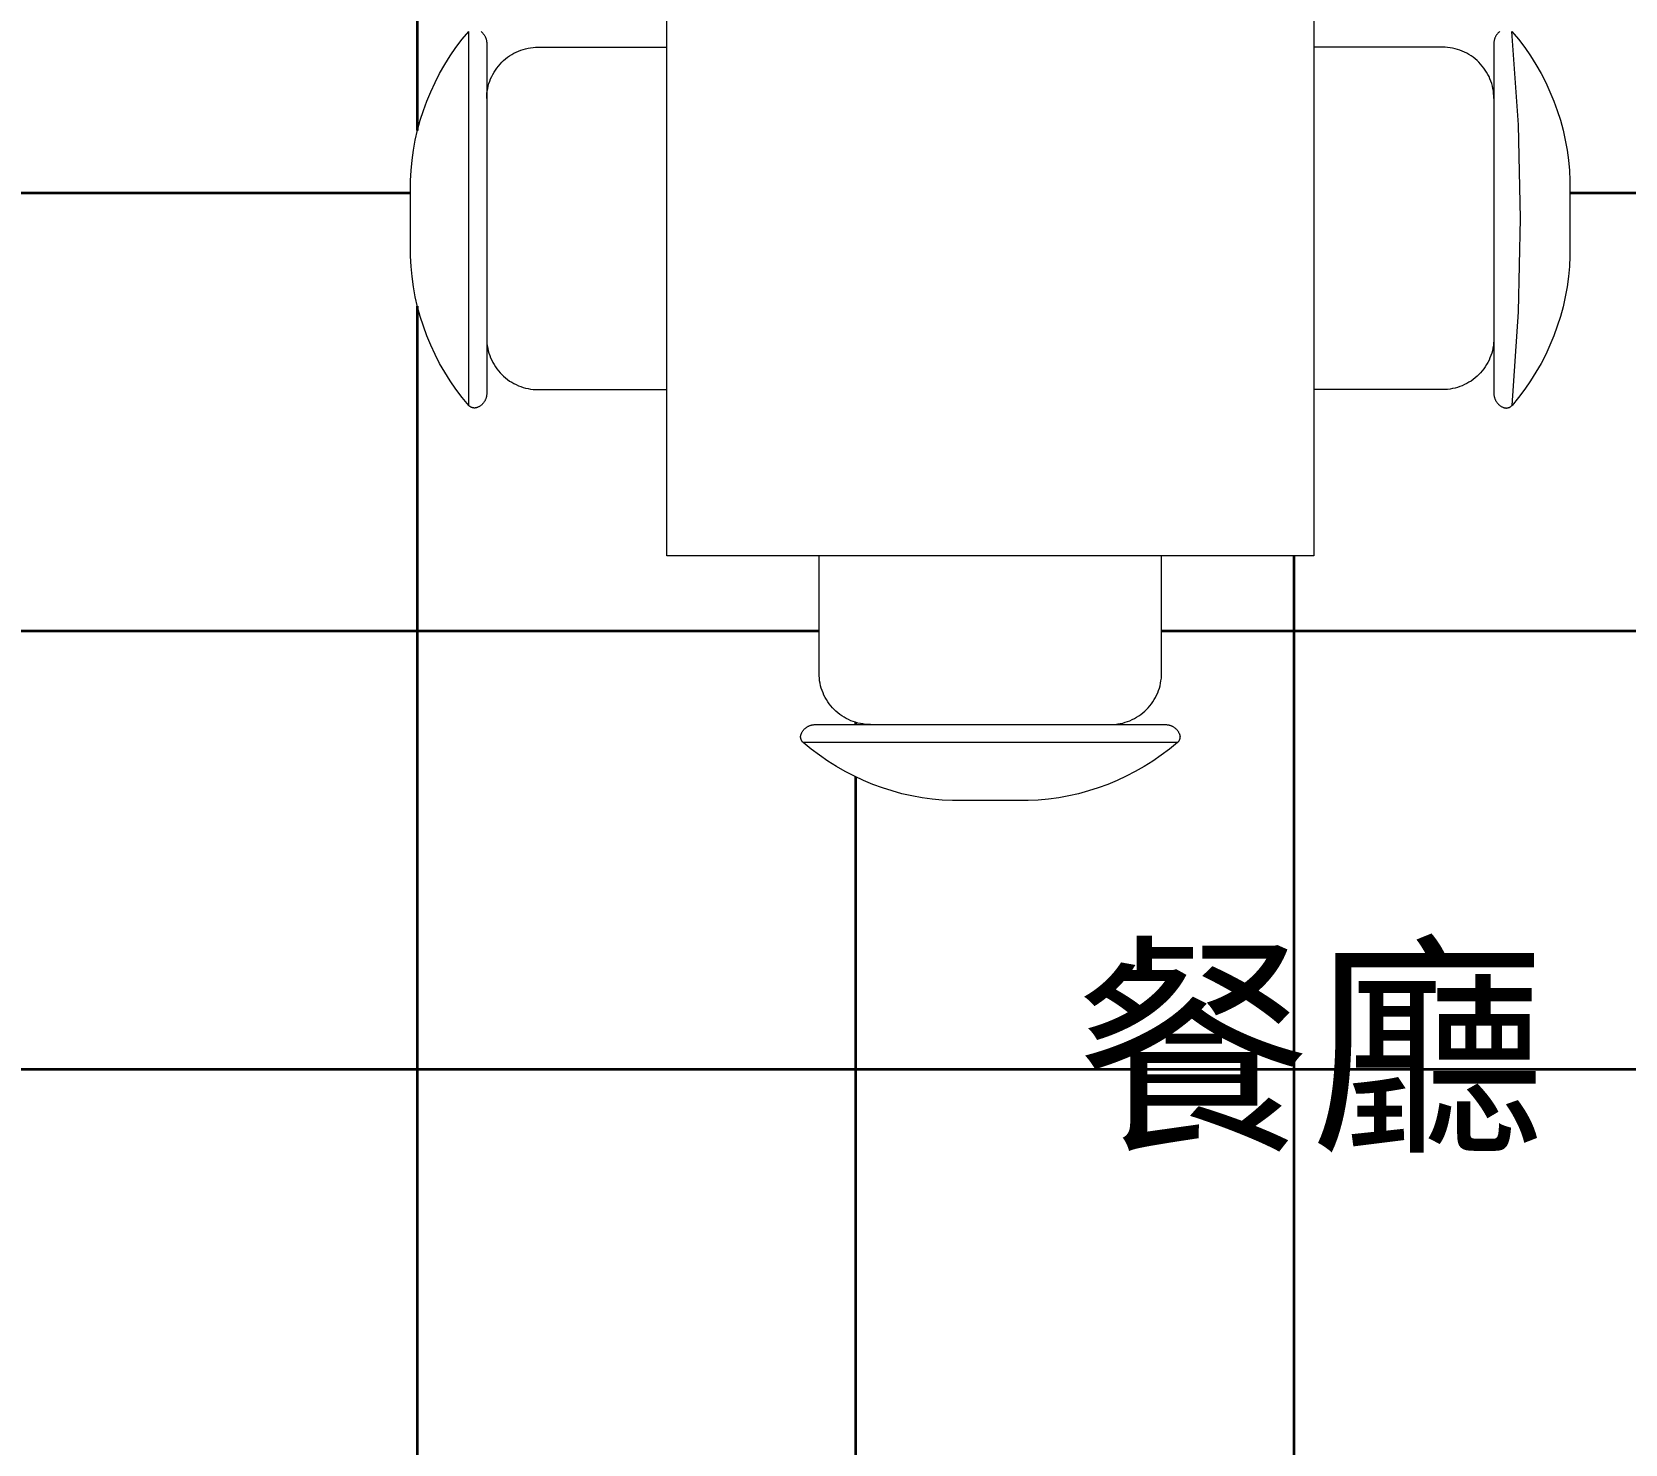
# Model space of a CAD drawing. Header units: centimetres. Extents: x 3695 to 5327, y 1631 to 2449.
# Drawn here: x 3943.5 to 4174.3, y 2040.1 to 2244.7 of the extents above; entities that cross this region are included whole.
import ezdxf

# ---------------------------------------------------------------- set-up
doc = ezdxf.new("R2010")
doc.units = ezdxf.units.CM
for name, color, linetype, lineweight in [('傢俱', 7, 'Continuous', 15), ('填充線', 7, 'Continuous', 35), ('文字', 7, 'Continuous', 15)]:
    doc.layers.add(name, color=color, linetype=linetype, lineweight=lineweight)
doc.styles.add('文5', font='', dxfattribs={"height": 5})
doc.styles.get('文5').set_extended_font_data('PMingLiU')

# ---------------------------------------------------------------- blocks, each defined once
blk = doc.blocks.new('餐桌椅組')
for p, q in [((-77.41, -14.21), (-77.41, 5.79)), ((16.31, 5.79), (16.31, -14.21)), ((-107.97, -14.26), (-107.07, -13.07)), ((-107.07, -13.07), (-106.12, -11.92)), ((-106.12, -66.11), (-106.12, -11.92)), ((-104.3, -11.96), (-104.24, -12.01)), ((-104.24, -12.01), (-104.18, -12.07)), ((-104.18, -12.07), (-104.13, -12.13)), ((-104.13, -12.13), (-104.07, -12.18)), ((-104.07, -12.18), (-104.02, -12.25)), ((-104.02, -12.25), (-103.97, -12.31)), ((-103.97, -12.31), (-103.92, -12.37)), ((-103.92, -12.37), (-103.88, -12.44)), ((-103.88, -12.44), (-103.83, -12.5)), ((-103.83, -12.5), (-103.79, -12.57)), ((-103.79, -12.57), (-103.75, -12.64)), ((-103.75, -12.64), (-103.72, -12.72)), ((-103.72, -12.72), (-103.69, -12.79)), ((-103.69, -12.79), (-103.66, -12.86)), ((-103.66, -12.86), (-103.63, -12.94)), ((-103.63, -12.94), (-103.6, -13.01)), ((-103.6, -13.01), (-103.58, -13.09)), ((-103.58, -13.09), (-103.56, -13.17)), ((-103.56, -13.17), (-103.54, -13.25)), ((-103.54, -13.25), (-103.53, -13.33)), ((-103.53, -13.33), (-103.52, -13.41)), ((-103.52, -13.41), (-103.51, -13.49)), ((-103.51, -13.49), (-103.51, -13.58)), ((-103.51, -13.58), (-103.51, -13.66)), ((-103.51, -13.66), (-103.51, -21.65)), ((42.41, -13.49), (42.4, -13.58)), ((42.4, -13.58), (42.4, -13.66)), ((42.4, -13.66), (42.4, -21.65)), ((42.42, -13.33), (42.41, -13.41)), ((42.41, -13.41), (42.41, -13.49)), ((42.44, -13.25), (42.42, -13.33)), ((42.45, -13.17), (42.44, -13.25)), ((42.47, -13.09), (42.45, -13.17)), ((42.5, -13.01), (42.47, -13.09)), ((42.52, -12.94), (42.5, -13.01)), ((42.55, -12.86), (42.52, -12.94)), ((42.58, -12.79), (42.55, -12.86)), ((42.61, -12.72), (42.58, -12.79)), ((42.65, -12.64), (42.61, -12.72)), ((42.69, -12.57), (42.65, -12.64)), ((42.73, -12.5), (42.69, -12.57)), ((42.77, -12.44), (42.73, -12.5)), ((42.81, -12.37), (42.77, -12.44)), ((42.86, -12.31), (42.81, -12.37)), ((42.91, -12.25), (42.86, -12.31)), ((42.97, -12.18), (42.91, -12.25)), ((43.02, -12.13), (42.97, -12.18)), ((43.08, -12.07), (43.02, -12.13)), ((43.14, -12.01), (43.08, -12.07)), ((43.2, -11.96), (43.14, -12.01)), ((45.01, -11.92), (45.96, -13.07)), ((45.94, -25.46), (45.01, -11.92)), ((45.96, -13.07), (46.86, -14.26)), ((-109.59, -16.73), (-108.81, -15.48)), ((-108.81, -15.48), (-107.97, -14.26)), ((-101.33, -16.39), (-101.06, -16.14)), ((-101.06, -16.14), (-100.78, -15.9)), ((-100.78, -15.9), (-100.49, -15.67)), ((-100.49, -15.67), (-100.19, -15.46)), ((-100.19, -15.46), (-99.89, -15.27)), ((-99.89, -15.27), (-99.57, -15.09)), ((-99.57, -15.09), (-99.24, -14.92)), ((-99.24, -14.92), (-98.91, -14.78)), ((-98.91, -14.78), (-98.57, -14.65)), ((-98.57, -14.65), (-98.23, -14.53)), ((-98.23, -14.53), (-97.88, -14.44)), ((-97.88, -14.44), (-97.52, -14.35)), ((-97.52, -14.35), (-97.16, -14.29)), ((-97.16, -14.29), (-96.8, -14.25)), ((-96.8, -14.25), (-96.43, -14.22)), ((-96.43, -14.22), (-96.06, -14.21)), ((-96.06, -14.21), (-77.41, -14.21)), ((-77.41, -63.83), (-77.41, -14.21)), ((34.96, -14.21), (16.31, -14.21)), ((16.31, -14.21), (16.31, -63.83)), ((35.33, -14.22), (34.96, -14.21)), ((35.69, -14.25), (35.33, -14.22)), ((36.06, -14.29), (35.69, -14.25)), ((36.42, -14.35), (36.06, -14.29)), ((36.77, -14.44), (36.42, -14.35)), ((37.12, -14.53), (36.77, -14.44)), ((37.47, -14.65), (37.12, -14.53)), ((37.81, -14.78), (37.47, -14.65)), ((38.14, -14.92), (37.81, -14.78)), ((38.46, -15.09), (38.14, -14.92)), ((38.78, -15.27), (38.46, -15.09)), ((39.09, -15.46), (38.78, -15.27)), ((39.39, -15.67), (39.09, -15.46)), ((39.67, -15.9), (39.39, -15.67)), ((39.95, -16.14), (39.67, -15.9)), ((40.22, -16.39), (39.95, -16.14)), ((46.86, -14.26), (47.7, -15.48)), ((47.7, -15.48), (48.49, -16.73)), ((-111, -19.32), (-110.33, -18.01)), ((-110.33, -18.01), (-109.59, -16.73)), ((-102.79, -18.47), (-102.63, -18.15)), ((-102.63, -18.15), (-102.45, -17.83)), ((-102.45, -17.83), (-102.26, -17.52)), ((-102.26, -17.52), (-102.05, -17.23)), ((-102.05, -17.23), (-101.82, -16.94)), ((-101.82, -16.94), (-101.58, -16.66)), ((-101.58, -16.66), (-101.33, -16.39)), ((40.47, -16.66), (40.22, -16.39)), ((40.71, -16.94), (40.47, -16.66)), ((40.94, -17.23), (40.71, -16.94)), ((41.15, -17.52), (40.94, -17.23)), ((41.34, -17.83), (41.15, -17.52)), ((41.52, -18.15), (41.34, -17.83)), ((41.69, -18.47), (41.52, -18.15)), ((48.49, -16.73), (49.22, -18.01)), ((49.22, -18.01), (49.9, -19.32)), ((-112.18, -22.02), (-111.62, -20.66)), ((-111.62, -20.66), (-111, -19.32)), ((-103.47, -20.92), (-103.42, -20.55)), ((-103.42, -20.55), (-103.36, -20.19)), ((-103.36, -20.19), (-103.28, -19.84)), ((-103.28, -19.84), (-103.18, -19.49)), ((-103.18, -19.49), (-103.07, -19.14)), ((-103.07, -19.14), (-102.94, -18.81)), ((-102.94, -18.81), (-102.79, -18.47)), ((41.83, -18.81), (41.69, -18.47)), ((41.96, -19.14), (41.83, -18.81)), ((42.08, -19.49), (41.96, -19.14)), ((42.17, -19.84), (42.08, -19.49)), ((42.26, -20.19), (42.17, -19.84)), ((42.32, -20.55), (42.26, -20.19)), ((42.36, -20.92), (42.32, -20.55)), ((49.9, -19.32), (50.51, -20.66)), ((50.51, -20.66), (51.08, -22.02)), ((-112.69, -23.4), (-112.18, -22.02)), ((-103.51, -21.65), (-103.5, -21.28)), ((-103.51, -21.65), (-103.51, -56.38)), ((-103.5, -21.28), (-103.47, -20.92)), ((42.39, -21.28), (42.36, -20.92)), ((42.4, -21.65), (42.39, -21.28)), ((42.4, -21.65), (42.4, -56.38)), ((51.08, -22.02), (51.58, -23.4)), ((-113.52, -26.23), (-113.13, -24.8)), ((-113.13, -24.8), (-112.69, -23.4)), ((51.58, -23.4), (52.03, -24.8)), ((52.03, -24.8), (52.41, -26.23)), ((-114.11, -29.12), (-113.85, -27.66)), ((-113.85, -27.66), (-113.52, -26.23)), ((46.25, -39.02), (45.94, -25.46)), ((52.41, -26.23), (52.74, -27.66)), ((52.74, -27.66), (53, -29.12)), ((-114.31, -30.59), (-114.11, -29.12)), ((53, -29.12), (53.21, -30.59)), ((-114.53, -33.55), (-114.45, -32.07)), ((-114.45, -32.07), (-114.31, -30.59)), ((53.21, -30.59), (53.35, -32.07)), ((53.35, -32.07), (53.42, -33.55)), ((-114.53, -44.48), (-114.53, -33.55)), ((53.42, -33.55), (53.42, -44.48)), ((45.94, -52.58), (46.25, -39.02)), ((-114.45, -45.97), (-114.53, -44.48)), ((-114.31, -47.45), (-114.45, -45.97)), ((53.35, -45.97), (53.21, -47.45)), ((53.42, -44.48), (53.35, -45.97)), ((-114.11, -48.92), (-114.31, -47.45)), ((53.21, -47.45), (53, -48.92)), ((-113.85, -50.37), (-114.11, -48.92)), ((-113.52, -51.81), (-113.85, -50.37)), ((52.74, -50.37), (52.41, -51.81)), ((53, -48.92), (52.74, -50.37)), ((-113.13, -53.23), (-113.52, -51.81)), ((45.02, -66.11), (45.94, -52.58)), ((52.41, -51.81), (52.03, -53.23)), ((-112.69, -54.64), (-113.13, -53.23)), ((-112.18, -56.02), (-112.69, -54.64)), ((51.58, -54.64), (51.08, -56.02)), ((52.03, -53.23), (51.58, -54.64)), ((-111.62, -57.38), (-112.18, -56.02)), ((-111, -58.72), (-111.62, -57.38)), ((-103.51, -56.38), (-103.5, -56.75)), ((-103.51, -56.38), (-103.51, -64.38)), ((-103.5, -56.75), (-103.47, -57.12)), ((-103.47, -57.12), (-103.42, -57.48)), ((-103.42, -57.48), (-103.36, -57.84)), ((42.32, -57.48), (42.26, -57.84)), ((42.36, -57.12), (42.32, -57.48)), ((42.39, -56.75), (42.36, -57.12)), ((42.4, -56.38), (42.39, -56.75)), ((42.4, -56.38), (42.4, -64.38)), ((50.52, -57.38), (49.9, -58.72)), ((51.08, -56.02), (50.52, -57.38)), ((-110.33, -60.03), (-111, -58.72)), ((-103.36, -57.84), (-103.28, -58.2)), ((-103.28, -58.2), (-103.18, -58.55)), ((-103.18, -58.55), (-103.07, -58.89)), ((-103.07, -58.89), (-102.94, -59.23)), ((-102.94, -59.23), (-102.79, -59.56)), ((-102.79, -59.56), (-102.63, -59.89)), ((-102.63, -59.89), (-102.45, -60.2)), ((41.52, -59.89), (41.34, -60.2)), ((41.69, -59.56), (41.52, -59.89)), ((41.83, -59.23), (41.69, -59.56)), ((41.96, -58.89), (41.83, -59.23)), ((42.08, -58.55), (41.96, -58.89)), ((42.17, -58.2), (42.08, -58.55)), ((42.26, -57.84), (42.17, -58.2)), ((49.9, -58.72), (49.22, -60.03)), ((-109.59, -61.31), (-110.33, -60.03)), ((-108.81, -62.56), (-109.59, -61.31)), ((-102.45, -60.2), (-102.26, -60.51)), ((-102.26, -60.51), (-102.05, -60.81)), ((-102.05, -60.81), (-101.82, -61.1)), ((-101.82, -61.1), (-101.58, -61.38)), ((-101.58, -61.38), (-101.33, -61.65)), ((-101.33, -61.65), (-101.06, -61.9)), ((-101.06, -61.9), (-100.78, -62.14)), ((-100.78, -62.14), (-100.49, -62.37)), ((39.67, -62.14), (39.39, -62.37)), ((39.95, -61.9), (39.67, -62.14)), ((40.22, -61.65), (39.95, -61.9)), ((40.47, -61.38), (40.22, -61.65)), ((40.71, -61.1), (40.47, -61.38)), ((40.94, -60.81), (40.71, -61.1)), ((41.15, -60.51), (40.94, -60.81)), ((41.34, -60.2), (41.15, -60.51)), ((48.49, -61.31), (47.7, -62.56)), ((49.22, -60.03), (48.49, -61.31)), ((-107.96, -63.78), (-108.81, -62.56)), ((-107.07, -64.96), (-107.96, -63.78)), ((-103.52, -64.62), (-103.53, -64.71)), ((-103.51, -64.54), (-103.52, -64.62)), ((-103.51, -64.38), (-103.51, -64.46)), ((-103.51, -64.46), (-103.51, -64.54)), ((-100.49, -62.37), (-100.19, -62.58)), ((-100.19, -62.58), (-99.89, -62.77)), ((-99.89, -62.77), (-99.57, -62.95)), ((-99.57, -62.95), (-99.24, -63.11)), ((-99.24, -63.11), (-98.91, -63.26)), ((-98.91, -63.26), (-98.57, -63.39)), ((-98.57, -63.39), (-98.23, -63.5)), ((-98.23, -63.5), (-97.88, -63.6)), ((-97.88, -63.6), (-97.52, -63.68)), ((-97.52, -63.68), (-97.16, -63.74)), ((-97.16, -63.74), (-96.8, -63.79)), ((-96.8, -63.79), (-96.43, -63.82)), ((-96.43, -63.82), (-96.06, -63.83)), ((-96.06, -63.83), (-77.41, -63.83)), ((-77.41, -87.92), (-77.41, -63.83)), ((34.96, -63.83), (16.31, -63.83)), ((16.31, -63.83), (16.31, -87.92)), ((35.33, -63.82), (34.96, -63.83)), ((35.69, -63.79), (35.33, -63.82)), ((36.06, -63.74), (35.69, -63.79)), ((36.42, -63.68), (36.06, -63.74)), ((36.77, -63.6), (36.42, -63.68)), ((37.12, -63.5), (36.77, -63.6)), ((37.47, -63.39), (37.12, -63.5)), ((37.81, -63.26), (37.47, -63.39)), ((38.14, -63.11), (37.81, -63.26)), ((38.46, -62.95), (38.14, -63.11)), ((38.78, -62.77), (38.46, -62.95)), ((39.09, -62.58), (38.78, -62.77)), ((39.39, -62.37), (39.09, -62.58)), ((42.4, -64.38), (42.4, -64.46)), ((42.4, -64.46), (42.41, -64.54)), ((42.41, -64.54), (42.41, -64.62)), ((42.41, -64.62), (42.42, -64.71)), ((46.86, -63.78), (45.96, -64.96)), ((47.7, -62.56), (46.86, -63.78)), ((-106.12, -66.11), (-107.07, -64.96)), ((-106.09, -66.15), (-106.12, -66.11)), ((-106.06, -66.18), (-106.09, -66.15)), ((-106.03, -66.21), (-106.06, -66.18)), ((-106, -66.24), (-106.03, -66.21)), ((-105.96, -66.27), (-106, -66.24)), ((-105.93, -66.29), (-105.96, -66.27)), ((-105.89, -66.32), (-105.93, -66.29)), ((-105.86, -66.34), (-105.89, -66.32)), ((-105.82, -66.36), (-105.86, -66.34)), ((-105.78, -66.38), (-105.82, -66.36)), ((-105.74, -66.4), (-105.78, -66.38)), ((-105.7, -66.42), (-105.74, -66.4)), ((-105.66, -66.43), (-105.7, -66.42)), ((-105.62, -66.44), (-105.66, -66.43)), ((-105.58, -66.46), (-105.62, -66.44)), ((-105.54, -66.47), (-105.58, -66.46)), ((-105.5, -66.48), (-105.54, -66.47)), ((-105.46, -66.48), (-105.5, -66.48)), ((-105.42, -66.49), (-105.46, -66.48)), ((-105.37, -66.49), (-105.42, -66.49)), ((-105.33, -66.5), (-105.37, -66.49)), ((-105.29, -66.5), (-105.33, -66.5)), ((-105.24, -66.5), (-105.29, -66.5)), ((-105.2, -66.49), (-105.24, -66.5)), ((-105.16, -66.49), (-105.2, -66.49)), ((-105.12, -66.48), (-105.16, -66.49)), ((-105.07, -66.48), (-105.12, -66.48)), ((-105.03, -66.47), (-105.07, -66.48)), ((-104.99, -66.46), (-105.03, -66.47)), ((-104.95, -66.44), (-104.99, -66.46)), ((-104.9, -66.43), (-104.95, -66.44)), ((-104.86, -66.41), (-104.9, -66.43)), ((-104.79, -66.38), (-104.86, -66.41)), ((-104.71, -66.34), (-104.79, -66.38)), ((-104.64, -66.3), (-104.71, -66.34)), ((-104.57, -66.26), (-104.64, -66.3)), ((-104.5, -66.22), (-104.57, -66.26)), ((-104.43, -66.17), (-104.5, -66.22)), ((-104.37, -66.12), (-104.43, -66.17)), ((-104.3, -66.07), (-104.37, -66.12)), ((-104.24, -66.02), (-104.3, -66.07)), ((-104.18, -65.97), (-104.24, -66.02)), ((-104.13, -65.91), (-104.18, -65.97)), ((-104.07, -65.85), (-104.13, -65.91)), ((-104.02, -65.79), (-104.07, -65.85)), ((-103.97, -65.73), (-104.02, -65.79)), ((-103.92, -65.66), (-103.97, -65.73)), ((-103.88, -65.6), (-103.92, -65.66)), ((-103.83, -65.53), (-103.88, -65.6)), ((-103.79, -65.46), (-103.83, -65.53)), ((-103.75, -65.39), (-103.79, -65.46)), ((-103.72, -65.32), (-103.75, -65.39)), ((-103.69, -65.25), (-103.72, -65.32)), ((-103.66, -65.17), (-103.69, -65.25)), ((-103.63, -65.1), (-103.66, -65.17)), ((-103.6, -65.02), (-103.63, -65.1)), ((-103.58, -64.94), (-103.6, -65.02)), ((-103.56, -64.87), (-103.58, -64.94)), ((-103.54, -64.79), (-103.56, -64.87)), ((-103.53, -64.71), (-103.54, -64.79)), ((42.42, -64.71), (42.44, -64.79)), ((42.44, -64.79), (42.45, -64.87)), ((42.45, -64.87), (42.47, -64.94)), ((42.47, -64.94), (42.5, -65.02)), ((42.5, -65.02), (42.52, -65.1)), ((42.52, -65.1), (42.55, -65.17)), ((42.55, -65.17), (42.58, -65.25)), ((42.58, -65.25), (42.61, -65.32)), ((42.61, -65.32), (42.65, -65.39)), ((42.65, -65.39), (42.69, -65.46)), ((42.69, -65.46), (42.73, -65.53)), ((42.73, -65.53), (42.77, -65.6)), ((42.77, -65.6), (42.81, -65.66)), ((42.81, -65.66), (42.86, -65.73)), ((42.86, -65.73), (42.91, -65.79)), ((42.91, -65.79), (42.97, -65.85)), ((42.97, -65.85), (43.02, -65.91)), ((43.02, -65.91), (43.08, -65.97)), ((43.08, -65.97), (43.14, -66.02)), ((43.14, -66.02), (43.2, -66.07)), ((43.2, -66.07), (43.26, -66.12)), ((43.26, -66.12), (43.32, -66.17)), ((43.32, -66.17), (43.39, -66.22)), ((43.39, -66.22), (43.46, -66.26)), ((43.46, -66.26), (43.53, -66.3)), ((43.53, -66.3), (43.6, -66.34)), ((43.6, -66.34), (43.68, -66.38)), ((43.68, -66.38), (43.76, -66.41)), ((43.76, -66.41), (43.8, -66.43)), ((43.8, -66.43), (43.84, -66.44)), ((43.84, -66.44), (43.88, -66.46)), ((43.88, -66.46), (43.92, -66.47)), ((43.92, -66.47), (43.97, -66.48)), ((43.97, -66.48), (44.01, -66.48)), ((44.01, -66.48), (44.05, -66.49)), ((44.05, -66.49), (44.09, -66.49)), ((44.09, -66.49), (44.14, -66.5)), ((44.14, -66.5), (44.18, -66.5)), ((44.18, -66.5), (44.22, -66.5)), ((44.22, -66.5), (44.27, -66.49)), ((44.27, -66.49), (44.31, -66.49)), ((44.31, -66.49), (44.35, -66.48)), ((44.35, -66.48), (44.39, -66.48)), ((44.39, -66.48), (44.43, -66.47)), ((44.43, -66.47), (44.48, -66.46)), ((44.48, -66.46), (44.52, -66.44)), ((44.52, -66.44), (44.56, -66.43)), ((44.56, -66.43), (44.6, -66.42)), ((44.6, -66.42), (44.64, -66.4)), ((44.64, -66.4), (44.67, -66.38)), ((44.67, -66.38), (44.71, -66.36)), ((44.71, -66.36), (44.75, -66.34)), ((44.75, -66.34), (44.79, -66.32)), ((44.79, -66.32), (44.82, -66.29)), ((44.82, -66.29), (44.86, -66.27)), ((44.86, -66.27), (44.89, -66.24)), ((44.89, -66.24), (44.92, -66.21)), ((44.92, -66.21), (44.96, -66.18)), ((44.96, -66.18), (44.99, -66.15)), ((44.99, -66.15), (45.02, -66.11)), ((45.96, -64.96), (45.02, -66.11)), ((-55.36, -87.92), (-77.41, -87.92)), ((-55.36, -104.92), (-55.36, -87.92)), ((-5.75, -87.92), (-55.36, -87.92)), ((16.31, -87.92), (-5.75, -87.92)), ((-5.75, -104.92), (-5.75, -87.92)), ((-55.35, -105.29), (-55.36, -104.92)), ((-55.32, -105.66), (-55.35, -105.29)), ((-55.28, -106.02), (-55.32, -105.66)), ((-55.22, -106.38), (-55.28, -106.02)), ((-5.89, -106.38), (-5.83, -106.02)), ((-5.83, -106.02), (-5.78, -105.66)), ((-5.78, -105.66), (-5.76, -105.29)), ((-5.76, -105.29), (-5.75, -104.92)), ((-55.14, -106.74), (-55.22, -106.38)), ((-55.04, -107.09), (-55.14, -106.74)), ((-54.93, -107.43), (-55.04, -107.09)), ((-54.79, -107.77), (-54.93, -107.43)), ((-54.65, -108.1), (-54.79, -107.77)), ((-54.48, -108.43), (-54.65, -108.1)), ((-54.31, -108.74), (-54.48, -108.43)), ((-6.8, -108.74), (-6.62, -108.43)), ((-6.62, -108.43), (-6.46, -108.1)), ((-6.46, -108.1), (-6.31, -107.77)), ((-6.31, -107.77), (-6.18, -107.43)), ((-6.18, -107.43), (-6.07, -107.09)), ((-6.07, -107.09), (-5.97, -106.74)), ((-5.97, -106.74), (-5.89, -106.38)), ((-54.11, -109.05), (-54.31, -108.74)), ((-53.9, -109.35), (-54.11, -109.05)), ((-53.68, -109.64), (-53.9, -109.35)), ((-53.44, -109.92), (-53.68, -109.64)), ((-53.18, -110.18), (-53.44, -109.92)), ((-52.91, -110.44), (-53.18, -110.18)), ((-52.64, -110.68), (-52.91, -110.44)), ((-52.35, -110.9), (-52.64, -110.68)), ((-8.76, -110.9), (-8.47, -110.68)), ((-8.47, -110.68), (-8.19, -110.44)), ((-8.19, -110.44), (-7.93, -110.18)), ((-7.93, -110.18), (-7.67, -109.92)), ((-7.67, -109.92), (-7.43, -109.64)), ((-7.43, -109.64), (-7.21, -109.35)), ((-7.21, -109.35), (-7, -109.05)), ((-7, -109.05), (-6.8, -108.74)), ((-57.56, -113.1), (-57.5, -113.04)), ((-57.5, -113.04), (-57.45, -112.99)), ((-57.45, -112.99), (-57.39, -112.93)), ((-57.39, -112.93), (-57.33, -112.88)), ((-57.33, -112.88), (-57.26, -112.83)), ((-57.26, -112.83), (-57.2, -112.78)), ((-57.2, -112.78), (-57.13, -112.73)), ((-57.13, -112.73), (-57.07, -112.69)), ((-57.07, -112.69), (-57, -112.65)), ((-57, -112.65), (-56.93, -112.61)), ((-56.93, -112.61), (-56.86, -112.58)), ((-56.86, -112.58), (-56.78, -112.54)), ((-56.78, -112.54), (-56.71, -112.51)), ((-56.71, -112.51), (-56.63, -112.49)), ((-56.63, -112.49), (-56.56, -112.46)), ((-56.56, -112.46), (-56.48, -112.44)), ((-56.48, -112.44), (-56.4, -112.42)), ((-56.4, -112.42), (-56.32, -112.4)), ((-56.32, -112.4), (-56.24, -112.39)), ((-56.24, -112.39), (-56.16, -112.38)), ((-56.16, -112.38), (-56.08, -112.37)), ((-56.08, -112.37), (-56, -112.37)), ((-56, -112.37), (-55.91, -112.36)), ((-55.91, -112.36), (-47.92, -112.36)), ((-52.05, -111.11), (-52.35, -110.9)), ((-51.74, -111.31), (-52.05, -111.11)), ((-51.42, -111.49), (-51.74, -111.31)), ((-51.1, -111.65), (-51.42, -111.49)), ((-50.77, -111.8), (-51.1, -111.65)), ((-50.43, -111.93), (-50.77, -111.8)), ((-50.08, -112.04), (-50.43, -111.93)), ((-49.73, -112.14), (-50.08, -112.04)), ((-49.38, -112.22), (-49.73, -112.14)), ((-49.02, -112.28), (-49.38, -112.22)), ((-48.65, -112.33), (-49.02, -112.28)), ((-48.29, -112.36), (-48.65, -112.33)), ((-47.92, -112.36), (-48.29, -112.36)), ((-47.92, -112.36), (-13.19, -112.36)), ((-13.19, -112.36), (-12.82, -112.36)), ((-13.19, -112.36), (-5.19, -112.36)), ((-12.82, -112.36), (-12.45, -112.33)), ((-12.45, -112.33), (-12.09, -112.28)), ((-12.09, -112.28), (-11.73, -112.22)), ((-11.73, -112.22), (-11.37, -112.14)), ((-11.37, -112.14), (-11.02, -112.04)), ((-11.02, -112.04), (-10.68, -111.93)), ((-10.68, -111.93), (-10.34, -111.8)), ((-10.34, -111.8), (-10.01, -111.65)), ((-10.01, -111.65), (-9.68, -111.49)), ((-9.68, -111.49), (-9.37, -111.31)), ((-9.37, -111.31), (-9.06, -111.11)), ((-9.06, -111.11), (-8.76, -110.9)), ((-5.19, -112.36), (-5.11, -112.37)), ((-5.11, -112.37), (-5.03, -112.37)), ((-5.03, -112.37), (-4.95, -112.38)), ((-4.95, -112.38), (-4.87, -112.39)), ((-4.87, -112.39), (-4.79, -112.4)), ((-4.79, -112.4), (-4.71, -112.42)), ((-4.71, -112.42), (-4.63, -112.44)), ((-4.63, -112.44), (-4.55, -112.46)), ((-4.55, -112.46), (-4.47, -112.49)), ((-4.47, -112.49), (-4.4, -112.51)), ((-4.4, -112.51), (-4.32, -112.54)), ((-4.32, -112.54), (-4.25, -112.58)), ((-4.25, -112.58), (-4.18, -112.61)), ((-4.18, -112.61), (-4.11, -112.65)), ((-4.11, -112.65), (-4.04, -112.69)), ((-4.04, -112.69), (-3.97, -112.73)), ((-3.97, -112.73), (-3.91, -112.78)), ((-3.91, -112.78), (-3.84, -112.83)), ((-3.84, -112.83), (-3.78, -112.88)), ((-3.78, -112.88), (-3.72, -112.93)), ((-3.72, -112.93), (-3.66, -112.99)), ((-3.66, -112.99), (-3.6, -113.04)), ((-3.6, -113.04), (-3.55, -113.1)), ((-58.03, -114.06), (-58.02, -114.02)), ((-58.03, -114.1), (-58.03, -114.06)), ((-58.03, -114.14), (-58.03, -114.1)), ((-58.03, -114.19), (-58.03, -114.14)), ((-58.03, -114.23), (-58.03, -114.19)), ((-58.02, -114.27), (-58.03, -114.23)), ((-58.02, -113.97), (-58.01, -113.93)), ((-58.02, -114.02), (-58.02, -113.97)), ((-58.02, -114.31), (-58.02, -114.27)), ((-58.01, -114.36), (-58.02, -114.31)), ((-58.01, -113.93), (-58, -113.89)), ((-58, -114.4), (-58.01, -114.36)), ((-58, -113.89), (-57.99, -113.84)), ((-57.99, -114.44), (-58, -114.4)), ((-57.99, -113.84), (-57.98, -113.8)), ((-57.98, -114.48), (-57.99, -114.44)), ((-57.98, -113.8), (-57.96, -113.76)), ((-57.96, -114.52), (-57.98, -114.48)), ((-57.96, -113.76), (-57.95, -113.72)), ((-57.95, -114.56), (-57.96, -114.52)), ((-57.95, -113.72), (-57.91, -113.64)), ((-57.93, -114.6), (-57.95, -114.56)), ((-57.91, -114.64), (-57.93, -114.6)), ((-57.91, -113.64), (-57.88, -113.57)), ((-57.89, -114.68), (-57.91, -114.64)), ((-57.87, -114.71), (-57.89, -114.68)), ((-57.88, -113.57), (-57.84, -113.5)), ((-57.85, -114.75), (-57.87, -114.71)), ((-57.83, -114.79), (-57.85, -114.75)), ((-57.84, -113.5), (-57.8, -113.43)), ((-57.8, -114.82), (-57.83, -114.79)), ((-57.8, -113.43), (-57.75, -113.36)), ((-57.77, -114.85), (-57.8, -114.82)), ((-57.74, -114.89), (-57.77, -114.85)), ((-57.75, -113.36), (-57.71, -113.29)), ((-57.71, -114.92), (-57.74, -114.89)), ((-57.71, -113.29), (-57.66, -113.22)), ((-57.68, -114.95), (-57.71, -114.92)), ((-57.65, -114.98), (-57.68, -114.95)), ((-57.66, -113.22), (-57.61, -113.16)), ((-56.5, -115.93), (-57.65, -114.98)), ((-3.46, -114.98), (-57.65, -114.98)), ((-57.61, -113.16), (-57.56, -113.1)), ((-3.46, -114.98), (-4.61, -115.93)), ((-3.55, -113.1), (-3.5, -113.16)), ((-3.5, -113.16), (-3.45, -113.22)), ((-3.43, -114.95), (-3.46, -114.98)), ((-3.45, -113.22), (-3.4, -113.29)), ((-3.39, -114.92), (-3.43, -114.95)), ((-3.4, -113.29), (-3.35, -113.36)), ((-3.36, -114.89), (-3.39, -114.92)), ((-3.33, -114.85), (-3.36, -114.89)), ((-3.35, -113.36), (-3.31, -113.43)), ((-3.31, -114.82), (-3.33, -114.85)), ((-3.31, -113.43), (-3.27, -113.5)), ((-3.28, -114.79), (-3.31, -114.82)), ((-3.26, -114.75), (-3.28, -114.79)), ((-3.27, -113.5), (-3.23, -113.57)), ((-3.23, -114.71), (-3.26, -114.75)), ((-3.23, -113.57), (-3.19, -113.64)), ((-3.21, -114.68), (-3.23, -114.71)), ((-3.19, -114.64), (-3.21, -114.68)), ((-3.19, -113.64), (-3.16, -113.72)), ((-3.17, -114.6), (-3.19, -114.64)), ((-3.16, -114.56), (-3.17, -114.6)), ((-3.16, -113.72), (-3.14, -113.76)), ((-3.14, -114.52), (-3.16, -114.56)), ((-3.14, -113.76), (-3.13, -113.8)), ((-3.13, -114.48), (-3.14, -114.52)), ((-3.13, -113.8), (-3.12, -113.84)), ((-3.11, -114.44), (-3.13, -114.48)), ((-3.12, -113.84), (-3.1, -113.89)), ((-3.1, -114.4), (-3.11, -114.44)), ((-3.1, -113.89), (-3.09, -113.93)), ((-3.09, -114.31), (-3.1, -114.36)), ((-3.1, -114.36), (-3.1, -114.4)), ((-3.09, -113.93), (-3.09, -113.97)), ((-3.09, -113.97), (-3.08, -114.02)), ((-3.08, -114.27), (-3.09, -114.31)), ((-3.08, -114.02), (-3.08, -114.06)), ((-3.08, -114.06), (-3.07, -114.1)), ((-3.07, -114.14), (-3.08, -114.19)), ((-3.08, -114.19), (-3.08, -114.23)), ((-3.08, -114.23), (-3.08, -114.27)), ((-3.07, -114.1), (-3.07, -114.14)), ((-55.31, -116.82), (-56.5, -115.93)), ((-54.09, -117.66), (-55.31, -116.82)), ((-52.84, -118.45), (-54.09, -117.66)), ((-7.01, -117.66), (-8.26, -118.45)), ((-5.79, -116.82), (-7.01, -117.66)), ((-4.61, -115.93), (-5.79, -116.82)), ((-51.56, -119.18), (-52.84, -118.45)), ((-50.25, -119.86), (-51.56, -119.18)), ((-48.92, -120.48), (-50.25, -119.86)), ((-10.86, -119.86), (-12.19, -120.48)), ((-9.55, -119.18), (-10.86, -119.86)), ((-8.26, -118.45), (-9.55, -119.18)), ((-47.56, -121.04), (-48.92, -120.48)), ((-46.17, -121.55), (-47.56, -121.04)), ((-44.77, -121.99), (-46.17, -121.55)), ((-43.35, -122.38), (-44.77, -121.99)), ((-16.34, -121.99), (-17.76, -122.38)), ((-14.93, -121.55), (-16.34, -121.99)), ((-13.55, -121.04), (-14.93, -121.55)), ((-12.19, -120.48), (-13.55, -121.04)), ((-41.91, -122.7), (-43.35, -122.38)), ((-40.45, -122.97), (-41.91, -122.7)), ((-38.99, -123.17), (-40.45, -122.97)), ((-37.51, -123.31), (-38.99, -123.17)), ((-36.02, -123.39), (-37.51, -123.31)), ((-25.09, -123.39), (-36.02, -123.39)), ((-23.6, -123.31), (-25.09, -123.39)), ((-22.12, -123.17), (-23.6, -123.31)), ((-20.65, -122.97), (-22.12, -123.17)), ((-19.2, -122.7), (-20.65, -122.97)), ((-17.76, -122.38), (-19.2, -122.7))]:
    blk.add_line(p, q)

msp = doc.modelspace()

# ---------------------------------------------------------------- hatches: boundary and pattern name
at = {"layer": '填充線'}
h = msp.add_hatch(dxfattribs=at)
h.set_pattern_fill('NET', color=256, scale=20)
h.set_pattern_definition([(0, (3173.863, 1395.86), (0, 63.5), []), (90, (3173.863, 1395.86), (-63.5, 4e-15), [])])
h.paths.add_polyline_path([(4264.74, 2425.36), (3938.74, 2425.36), (3938.74, 2379.36), (3938.74, 2199.36), (3938.74, 2169.36), (3926.74, 2169.36), (3922.28, 2169.25), (3917.85, 2168.92), (3913.45, 2168.37), (3914.65, 2085.79), (3926.74, 2085.79), (3926.74, 2079.36), (3938.74, 2079.36), (3938.74, 2029.36), (3988.74, 2029.36), (4128.74, 2029.36), (4264.74, 2029.36), (4264.74, 2169.36), (4264.74, 2215.36), (4219.74, 2215.36), (4219.74, 2365.36), (4264.74, 2365.36)])
h.paths.add_polyline_path([(4035.53, 2345.19), (4057.58, 2345.19), (4057.58, 2362.82), (4057.82, 2364.18), (4058.35, 2365.54), (4059.13, 2366.78), (4060.14, 2367.85), (4061.34, 2368.69), (4062.68, 2369.28), (4064.21, 2369.63), (4056.34, 2369.63), (4055.74, 2370.04), (4055.68, 2370.09), (4055.62, 2370.14), (4055.56, 2370.19), (4055.5, 2370.25), (4054.95, 2370.8), (4055.29, 2372.24), (4056.44, 2373.19), (4057.63, 2374.09), (4058.85, 2374.93), (4060.1, 2375.71), (4061.38, 2376.45), (4062.69, 2377.12), (4064.03, 2377.74), (4065.39, 2378.3), (4066.77, 2378.81), (4068.17, 2379.25), (4069.6, 2379.64), (4071.04, 2379.97), (4072.49, 2380.23), (4073.96, 2380.43), (4075.44, 2380.57), (4076.92, 2380.65), (4087.85, 2380.65), (4089.34, 2380.57), (4090.82, 2380.43), (4092.29, 2380.23), (4093.74, 2379.97), (4095.18, 2379.64), (4096.61, 2379.25), (4098.01, 2378.81), (4099.39, 2378.3), (4100.75, 2377.74), (4102.09, 2377.12), (4103.4, 2376.45), (4104.68, 2375.71), (4105.93, 2374.93), (4107.15, 2374.09), (4108.33, 2373.19), (4110.01, 2371.81), (4109.69, 2370.56), (4108.58, 2369.67), (4107.8, 2369.63), (4100.57, 2369.63), (4102.1, 2369.28), (4103.44, 2368.69), (4104.64, 2367.85), (4105.65, 2366.78), (4106.43, 2365.54), (4106.96, 2364.18), (4107.2, 2362.82), (4107.2, 2345.19), (4129.25, 2345.19), (4129.25, 2312.1), (4148.53, 2312.1), (4149.9, 2311.86), (4151.26, 2311.34), (4152.5, 2310.55), (4153.56, 2309.54), (4154.41, 2308.34), (4155, 2307.01), (4155.34, 2305.48), (4155.34, 2313.34), (4155.76, 2313.94), (4155.81, 2314), (4155.86, 2314.07), (4155.91, 2314.13), (4155.96, 2314.18), (4156.02, 2314.24), (4156.08, 2314.3), (4156.14, 2314.35), (4156.2, 2314.4), (4156.27, 2314.45), (4156.33, 2314.49), (4156.4, 2314.54), (4156.47, 2314.58), (4156.55, 2314.62), (4156.62, 2314.65), (4157.32, 2314.96), (4157.96, 2314.4), (4157.96, 2314.39), (4158.91, 2313.24), (4159.8, 2312.05), (4160.64, 2310.83), (4161.43, 2309.58), (4162.16, 2308.3), (4162.84, 2306.99), (4163.46, 2305.66), (4164.02, 2304.3), (4164.52, 2302.91), (4164.97, 2301.51), (4165.36, 2300.09), (4165.68, 2298.65), (4165.95, 2297.19), (4166.15, 2295.73), (4166.29, 2294.25), (4166.37, 2292.76), (4166.37, 2281.83), (4166.29, 2280.34), (4166.15, 2278.86), (4165.95, 2277.39), (4165.68, 2275.94), (4165.36, 2274.5), (4164.97, 2273.08), (4164.52, 2271.67), (4164.02, 2270.29), (4163.46, 2268.93), (4162.84, 2267.6), (4162.16, 2266.29), (4161.43, 2265), (4160.64, 2263.75), (4159.8, 2262.53), (4158.91, 2261.35), (4157.52, 2259.67), (4156.27, 2260), (4155.39, 2261.1), (4155.34, 2261.88), (4155.34, 2269.11), (4155, 2267.58), (4154.41, 2266.25), (4153.56, 2265.05), (4152.5, 2264.03), (4151.26, 2263.25), (4149.9, 2262.72), (4148.53, 2262.49), (4129.25, 2262.49), (4129.25, 2242.49), (4148.53, 2242.49), (4149.9, 2242.25), (4151.26, 2241.73), (4152.5, 2240.94), (4153.56, 2239.93), (4154.41, 2238.73), (4155, 2237.39), (4155.34, 2235.87), (4155.34, 2243.73), (4155.76, 2244.33), (4155.81, 2244.39), (4155.86, 2244.46), (4155.91, 2244.52), (4155.96, 2244.57), (4156.51, 2245.12), (4157.96, 2244.78), (4158.91, 2243.63), (4159.8, 2242.44), (4160.64, 2241.22), (4161.43, 2239.97), (4162.16, 2238.69), (4162.84, 2237.38), (4163.46, 2236.04), (4164.02, 2234.68), (4164.52, 2233.3), (4164.97, 2231.9), (4165.36, 2230.48), (4165.68, 2229.04), (4165.95, 2227.58), (4166.15, 2226.11), (4166.29, 2224.64), (4166.37, 2223.15), (4166.37, 2212.22), (4166.29, 2210.73), (4166.15, 2209.25), (4165.95, 2207.78), (4165.68, 2206.33), (4165.36, 2204.89), (4164.97, 2203.47), (4164.52, 2202.06), (4164.02, 2200.68), (4163.46, 2199.32), (4162.84, 2197.98), (4162.16, 2196.67), (4161.43, 2195.39), (4160.64, 2194.14), (4159.8, 2192.92), (4158.91, 2191.74), (4157.53, 2190.06), (4156.27, 2190.39), (4155.39, 2191.49), (4155.34, 2192.27), (4155.34, 2199.5), (4155, 2197.97), (4154.41, 2196.64), (4153.56, 2195.44), (4152.5, 2194.42), (4151.26, 2193.64), (4149.9, 2193.11), (4148.53, 2192.87), (4129.25, 2192.87), (4129.25, 2168.78), (4107.2, 2168.78), (4107.2, 2151.15), (4106.96, 2149.78), (4106.43, 2148.42), (4105.65, 2147.18), (4104.64, 2146.11), (4103.44, 2145.27), (4102.1, 2144.68), (4100.57, 2144.34), (4108.44, 2144.34), (4109.04, 2143.92), (4109.1, 2143.87), (4109.16, 2143.82), (4109.22, 2143.77), (4109.28, 2143.72), (4109.34, 2143.66), (4109.39, 2143.6), (4109.45, 2143.54), (4109.5, 2143.48), (4109.54, 2143.41), (4109.59, 2143.34), (4109.63, 2143.27), (4109.68, 2143.2), (4109.71, 2143.13), (4109.75, 2143.06), (4110.06, 2142.36), (4109.5, 2141.72), (4109.48, 2141.72), (4108.33, 2140.77), (4107.15, 2139.88), (4105.93, 2139.04), (4104.68, 2138.25), (4103.4, 2137.52), (4102.09, 2136.84), (4100.75, 2136.22), (4099.39, 2135.66), (4098.01, 2135.16), (4096.61, 2134.71), (4095.18, 2134.32), (4093.74, 2134), (4092.29, 2133.73), (4090.82, 2133.53), (4089.34, 2133.39), (4087.85, 2133.31), (4076.92, 2133.31), (4075.44, 2133.39), (4073.96, 2133.53), (4072.49, 2133.73), (4071.04, 2134), (4069.6, 2134.32), (4068.17, 2134.71), (4066.77, 2135.16), (4065.39, 2135.66), (4064.03, 2136.22), (4062.69, 2136.84), (4061.38, 2137.52), (4060.1, 2138.25), (4058.85, 2139.04), (4057.63, 2139.88), (4056.44, 2140.77), (4054.77, 2142.15), (4055.09, 2143.4), (4056.2, 2144.29), (4056.98, 2144.34), (4064.21, 2144.34), (4062.68, 2144.68), (4061.34, 2145.27), (4060.14, 2146.11), (4059.13, 2147.18), (4058.35, 2148.42), (4057.82, 2149.78), (4057.58, 2151.15), (4057.58, 2168.78), (4035.53, 2168.78), (4035.53, 2192.87), (4016.25, 2192.87), (4014.88, 2193.11), (4013.52, 2193.64), (4012.28, 2194.42), (4011.21, 2195.44), (4010.37, 2196.64), (4009.78, 2197.97), (4009.44, 2199.5), (4009.44, 2191.64), (4009.02, 2191.04), (4008.97, 2190.97), (4008.92, 2190.91), (4008.87, 2190.85), (4008.82, 2190.79), (4008.76, 2190.73), (4008.7, 2190.68), (4008.64, 2190.63), (4008.58, 2190.58), (4008.51, 2190.53), (4008.44, 2190.48), (4008.37, 2190.44), (4008.3, 2190.4), (4008.23, 2190.36), (4008.16, 2190.32), (4007.46, 2190.01), (4006.82, 2190.57), (4006.82, 2190.59), (4005.87, 2191.74), (4004.98, 2192.92), (4004.14, 2194.14), (4003.35, 2195.39), (4002.62, 2196.67), (4001.94, 2197.98), (4001.32, 2199.32), (4000.76, 2200.68), (4000.25, 2202.06), (3999.81, 2203.47), (3999.42, 2204.89), (3999.1, 2206.33), (3998.83, 2207.78), (3998.63, 2209.25), (3998.49, 2210.73), (3998.41, 2212.22), (3998.41, 2223.15), (3998.49, 2224.64), (3998.63, 2226.11), (3998.83, 2227.58), (3999.1, 2229.04), (3999.42, 2230.48), (3999.81, 2231.9), (4000.25, 2233.3), (4000.76, 2234.68), (4001.32, 2236.04), (4001.94, 2237.38), (4002.62, 2238.69), (4003.35, 2239.97), (4004.14, 2241.22), (4004.98, 2242.44), (4005.87, 2243.63), (4007.25, 2245.3), (4008.5, 2244.98), (4009.39, 2243.87), (4009.44, 2243.1), (4009.44, 2235.87), (4009.78, 2237.39), (4010.37, 2238.73), (4011.21, 2239.93), (4012.28, 2240.94), (4013.52, 2241.73), (4014.88, 2242.25), (4016.25, 2242.49), (4035.53, 2242.49), (4035.53, 2262.49), (4016.25, 2262.49), (4014.88, 2262.72), (4013.52, 2263.25), (4012.28, 2264.03), (4011.21, 2265.05), (4010.37, 2266.25), (4009.78, 2267.58), (4009.44, 2269.11), (4009.44, 2261.25), (4009.02, 2260.65), (4008.97, 2260.58), (4008.92, 2260.52), (4008.87, 2260.46), (4008.82, 2260.4), (4008.76, 2260.34), (4008.7, 2260.29), (4008.64, 2260.24), (4008.58, 2260.19), (4008.51, 2260.14), (4008.44, 2260.09), (4008.37, 2260.05), (4008.3, 2260.01), (4008.23, 2259.97), (4008.16, 2259.93), (4007.46, 2259.63), (4006.82, 2260.18), (4006.82, 2260.2), (4005.87, 2261.35), (4004.98, 2262.53), (4004.14, 2263.75), (4003.35, 2265), (4002.62, 2266.29), (4001.94, 2267.6), (4001.32, 2268.93), (4000.76, 2270.29), (4000.25, 2271.67), (3999.81, 2273.08), (3999.42, 2274.5), (3999.1, 2275.94), (3998.83, 2277.39), (3998.63, 2278.86), (3998.49, 2280.34), (3998.41, 2281.83), (3998.41, 2292.76), (3998.49, 2294.25), (3998.63, 2295.73), (3998.83, 2297.19), (3999.1, 2298.65), (3999.42, 2300.09), (3999.81, 2301.51), (4000.25, 2302.91), (4000.76, 2304.3), (4001.32, 2305.66), (4001.94, 2306.99), (4002.62, 2308.3), (4003.35, 2309.58), (4004.14, 2310.83), (4004.98, 2312.05), (4005.87, 2313.24), (4006.82, 2314.39), (4008.27, 2314.73), (4009.29, 2313.71), (4009.44, 2312.84), (4009.44, 2305.48), (4009.78, 2307.01), (4010.37, 2308.34), (4011.21, 2309.54), (4012.28, 2310.55), (4013.52, 2311.34), (4014.88, 2311.86), (4016.25, 2312.1), (4035.53, 2312.1)], flags=16)
h.paths.add_polyline_path([(4009.15, 2313.74), (4009.11, 2313.81), (4008.73, 2314.4), (4008.16, 2314.65), (4008.83, 2314.33)], flags=0)
h.paths.add_polyline_path([(4009.43, 2312.82), (4009.42, 2312.9), (4009.33, 2313.59), (4008.92, 2314.07), (4009.39, 2313.48)], flags=0)
h.paths.add_polyline_path([(4055.33, 2370.42), (4055.39, 2370.36), (4055.86, 2369.85), (4056.46, 2369.7), (4055.75, 2369.91)], flags=0)
h.paths.add_polyline_path([(4015.42, 2311.97), (4015.06, 2311.88), (4015.96, 2312.08), (4016.51, 2312.09), (4016.14, 2312.06)], flags=16)
h.paths.add_polyline_path([(4013.7, 2311.39), (4013.37, 2311.22), (4012.74, 2310.86), (4012.45, 2310.64), (4013.2, 2311.16)], flags=0)
h.paths.add_polyline_path([(4108.83, 2369.91), (4108.9, 2369.95), (4109.5, 2370.33), (4109.75, 2370.91), (4109.42, 2370.23)], flags=0)
h.paths.add_polyline_path([(4108.92, 2369.85), (4109.34, 2370.3), (4108.81, 2369.78), (4108.16, 2369.67), (4108.24, 2369.68)], flags=16)
h.paths.add_polyline_path([(4109.52, 2372.21), (4110.04, 2371.71), (4109.82, 2371.07), (4110.02, 2371.76)], flags=0)
h.paths.add_polyline_path([(4011.12, 2309.37), (4010.67, 2308.8), (4010.49, 2308.48), (4010.98, 2309.25), (4011.36, 2309.65)], flags=0)
h.paths.add_polyline_path([(4009.76, 2306.82), (4009.56, 2306.12), (4009.52, 2305.76), (4009.68, 2306.66), (4009.87, 2307.17)], flags=0)
h.paths.add_polyline_path([(4107.17, 2363.1), (4107.19, 2362.55), (4107.16, 2362.92), (4107.07, 2363.65), (4106.97, 2364)], flags=16)
h.paths.add_polyline_path([(4106.26, 2365.87), (4106.48, 2365.36), (4106.32, 2365.69), (4105.96, 2366.32), (4105.74, 2366.61)], flags=16)
h.paths.add_polyline_path([(4104.35, 2368.08), (4104.75, 2367.7), (4104.47, 2367.94), (4103.89, 2368.39), (4103.58, 2368.57)], flags=16)
h.paths.add_polyline_path([(4101.75, 2369.39), (4102.26, 2369.19), (4101.92, 2369.31), (4101.22, 2369.5), (4100.85, 2369.55)], flags=16)
h.paths.add_polyline_path([(4063.74, 2369.55), (4064.78, 2369.63), (4065.02, 2369.63), (4064.66, 2369.62), (4064.29, 2369.59), (4063.92, 2369.55), (4063.21, 2369.42), (4062.86, 2369.31)], flags=16)
h.paths.add_polyline_path([(4061.03, 2368.5), (4061.52, 2368.75), (4061.2, 2368.57), (4060.58, 2368.18), (4060.31, 2367.94)], flags=16)
h.paths.add_polyline_path([(4058.91, 2366.48), (4059.27, 2366.9), (4059.04, 2366.61), (4058.62, 2366.02), (4058.46, 2365.69)], flags=16)
h.paths.add_polyline_path([(4057.62, 2362.92), (4057.73, 2363.83), (4057.9, 2364.35), (4057.81, 2364), (4057.65, 2363.28)], flags=0)
h.paths.add_polyline_path([(4009.44, 2269.93), (4009.45, 2269.56), (4009.47, 2269.19), (4009.52, 2268.83), (4009.64, 2268.11), (4009.76, 2267.76), (4009.51, 2268.64), (4009.44, 2269.68)], flags=0)
h.paths.add_polyline_path([(4010.49, 2266.11), (4010.88, 2265.49), (4011.12, 2265.21), (4010.56, 2265.93), (4010.31, 2266.42)], flags=0)
h.paths.add_polyline_path([(4012.45, 2263.95), (4013.05, 2263.53), (4013.37, 2263.36), (4012.58, 2263.81), (4012.16, 2264.17)], flags=0)
h.paths.add_polyline_path([(4015.06, 2262.71), (4015.78, 2262.55), (4016.14, 2262.52), (4015.24, 2262.63), (4014.71, 2262.81)], flags=0)
h.paths.add_polyline_path([(4008.04, 2259.88), (4007.35, 2259.64), (4006.88, 2260.13), (4007.41, 2259.63)], flags=0)
h.paths.add_polyline_path([(4009.11, 2244.2), (4008.73, 2244.79), (4008.16, 2245.04), (4008.83, 2244.72), (4009.15, 2244.13)], flags=0)
h.paths.add_polyline_path([(4009.21, 2244.21), (4008.76, 2244.63), (4009.29, 2244.1), (4009.4, 2243.45), (4009.38, 2243.53)], flags=16)
h.paths.add_polyline_path([(4015.42, 2242.36), (4015.06, 2242.27), (4015.96, 2242.47), (4016.51, 2242.48), (4016.14, 2242.45)], flags=16)
h.paths.add_polyline_path([(4013.37, 2241.61), (4012.74, 2241.25), (4012.45, 2241.03), (4013.2, 2241.55), (4013.7, 2241.78)], flags=0)
h.paths.add_polyline_path([(4011.12, 2239.76), (4010.67, 2239.19), (4010.49, 2238.87), (4010.98, 2239.64), (4011.36, 2240.04)], flags=0)
h.paths.add_polyline_path([(4009.76, 2237.21), (4009.56, 2236.51), (4009.52, 2236.15), (4009.68, 2237.05), (4009.87, 2237.56)], flags=0)
h.paths.add_polyline_path([(4009.44, 2200.32), (4009.45, 2199.95), (4009.47, 2199.58), (4009.52, 2199.22), (4009.64, 2198.5), (4009.76, 2198.15), (4009.51, 2199.03), (4009.44, 2200.07)], flags=0)
h.paths.add_polyline_path([(4148.82, 2262.51), (4148.27, 2262.49), (4148.64, 2262.52), (4149.36, 2262.61), (4149.71, 2262.71)], flags=16)
h.paths.add_polyline_path([(4151.58, 2263.42), (4151.08, 2263.2), (4151.41, 2263.36), (4152.04, 2263.72), (4152.33, 2263.95)], flags=16)
h.paths.add_polyline_path([(4153.8, 2265.33), (4153.42, 2264.93), (4153.66, 2265.21), (4154.11, 2265.79), (4154.29, 2266.11)], flags=16)
h.paths.add_polyline_path([(4155.1, 2267.93), (4154.91, 2267.42), (4155.02, 2267.76), (4155.22, 2268.47), (4155.26, 2268.83)], flags=16)
h.paths.add_polyline_path([(4155.34, 2304.66), (4155.33, 2305.03), (4155.31, 2305.39), (4155.26, 2305.76), (4155.14, 2306.48), (4155.02, 2306.82), (4155.27, 2305.94), (4155.34, 2304.9)], flags=0)
h.paths.add_polyline_path([(4154.29, 2308.48), (4153.9, 2309.1), (4153.66, 2309.37), (4154.22, 2308.65), (4154.47, 2308.16)], flags=0)
h.paths.add_polyline_path([(4152.33, 2310.64), (4151.73, 2311.06), (4151.41, 2311.22), (4152.2, 2310.77), (4152.62, 2310.41)], flags=0)
h.paths.add_polyline_path([(4149.71, 2311.88), (4149, 2312.04), (4148.64, 2312.06), (4149.54, 2311.95), (4150.06, 2311.78)], flags=0)
h.paths.add_polyline_path([(4156.74, 2314.7), (4157.42, 2314.94), (4157.9, 2314.45), (4157.37, 2314.95)], flags=0)
h.paths.add_polyline_path([(4010.49, 2196.5), (4010.88, 2195.88), (4011.12, 2195.6), (4010.56, 2196.32), (4010.31, 2196.81)], flags=0)
h.paths.add_polyline_path([(4012.45, 2194.34), (4013.05, 2193.92), (4013.37, 2193.75), (4012.58, 2194.2), (4012.16, 2194.56)], flags=0)
h.paths.add_polyline_path([(4015.06, 2193.1), (4015.78, 2192.94), (4016.14, 2192.91), (4015.24, 2193.02), (4014.71, 2193.2)], flags=0)
h.paths.add_polyline_path([(4008.04, 2190.27), (4007.35, 2190.03), (4006.88, 2190.52), (4007.41, 2190.02)], flags=0)
h.paths.add_polyline_path([(4155.63, 2260.85), (4155.67, 2260.78), (4156.05, 2260.18), (4156.62, 2259.93), (4155.95, 2260.26)], flags=0)
h.paths.add_polyline_path([(4155.56, 2260.77), (4156.02, 2260.34), (4155.49, 2260.87), (4155.38, 2261.53), (4155.4, 2261.45)], flags=16)
h.paths.add_polyline_path([(4157.9, 2260.13), (4157.37, 2259.63), (4156.74, 2259.88), (4157.42, 2259.64)], flags=0)
h.paths.add_polyline_path([(4148.82, 2192.9), (4148.27, 2192.88), (4148.64, 2192.91), (4149.36, 2193), (4149.71, 2193.1)], flags=16)
h.paths.add_polyline_path([(4151.58, 2193.81), (4151.08, 2193.59), (4151.41, 2193.75), (4152.04, 2194.11), (4152.33, 2194.34)], flags=16)
h.paths.add_polyline_path([(4153.8, 2195.72), (4153.42, 2195.32), (4153.66, 2195.6), (4154.11, 2196.18), (4154.29, 2196.5)], flags=16)
h.paths.add_polyline_path([(4155.1, 2198.32), (4154.91, 2197.81), (4155.02, 2198.15), (4155.22, 2198.86), (4155.26, 2199.22)], flags=16)
h.paths.add_polyline_path([(4155.34, 2235.05), (4155.33, 2235.42), (4155.31, 2235.78), (4155.26, 2236.15), (4155.14, 2236.86), (4155.02, 2237.21), (4155.27, 2236.33), (4155.34, 2235.29)], flags=0)
h.paths.add_polyline_path([(4154.29, 2238.87), (4153.9, 2239.49), (4153.66, 2239.76), (4154.22, 2239.04), (4154.47, 2238.55)], flags=0)
h.paths.add_polyline_path([(4152.33, 2241.03), (4151.73, 2241.45), (4151.41, 2241.61), (4152.2, 2241.16), (4152.62, 2240.8)], flags=0)
h.paths.add_polyline_path([(4149.71, 2242.27), (4149, 2242.43), (4148.64, 2242.45), (4149.54, 2242.34), (4150.06, 2242.17)], flags=0)
h.paths.add_polyline_path([(4156.14, 2244.74), (4156.08, 2244.69), (4155.56, 2244.21), (4155.42, 2243.61), (4155.62, 2244.32)], flags=0)
h.paths.add_polyline_path([(4155.63, 2191.24), (4155.67, 2191.17), (4156.05, 2190.57), (4156.62, 2190.32), (4155.95, 2190.65)], flags=0)
h.paths.add_polyline_path([(4155.56, 2191.16), (4156.02, 2190.73), (4155.49, 2191.26), (4155.38, 2191.91), (4155.4, 2191.84)], flags=16)
h.paths.add_polyline_path([(4157.93, 2190.55), (4157.42, 2190.03), (4156.78, 2190.26), (4157.47, 2190.05)], flags=0)
h.paths.add_polyline_path([(4057.59, 2151.41), (4057.62, 2151.04), (4057.71, 2150.32), (4057.81, 2149.96), (4057.6, 2150.86)], flags=0)
h.paths.add_polyline_path([(4058.46, 2148.27), (4058.82, 2147.64), (4059.04, 2147.35), (4058.52, 2148.1), (4058.3, 2148.6)], flags=0)
h.paths.add_polyline_path([(4060.31, 2146.02), (4060.88, 2145.57), (4061.2, 2145.39), (4060.43, 2145.88), (4060.03, 2146.26)], flags=0)
h.paths.add_polyline_path([(4055.94, 2144.05), (4055.88, 2144.01), (4055.28, 2143.63), (4055.03, 2143.06), (4055.36, 2143.73)], flags=0)
h.paths.add_polyline_path([(4062.86, 2144.66), (4063.56, 2144.46), (4063.92, 2144.42), (4063.03, 2144.57), (4062.51, 2144.77)], flags=0)
h.paths.add_polyline_path([(4054.97, 2142.9), (4054.76, 2142.2), (4055.26, 2141.75), (4054.74, 2142.26)], flags=0)
h.paths.add_polyline_path([(4099.75, 2144.34), (4100.12, 2144.34), (4100.49, 2144.37), (4100.85, 2144.42), (4101.57, 2144.54), (4101.92, 2144.66), (4101.04, 2144.41), (4100, 2144.34)], flags=0)
h.paths.add_polyline_path([(4103.75, 2145.46), (4103.26, 2145.21), (4103.58, 2145.39), (4104.19, 2145.78), (4104.47, 2146.02)], flags=16)
h.paths.add_polyline_path([(4105.87, 2147.48), (4105.51, 2147.06), (4105.74, 2147.35), (4106.16, 2147.95), (4106.32, 2148.27)], flags=16)
h.paths.add_polyline_path([(4107.05, 2150.14), (4106.88, 2149.61), (4106.97, 2149.96), (4107.13, 2150.68), (4107.16, 2151.04)], flags=16)
h.paths.add_polyline_path([(4109.8, 2142.94), (4110.04, 2142.25), (4109.55, 2141.78), (4110.05, 2142.31)], flags=0)
h.paths.add_polyline_path([(4086, 2070.52), (4177.77, 2070.52), (4177.77, 2122.58), (4086, 2122.58)], flags=24)

# ---------------------------------------------------------------- block references
at = {"layer": '傢俱'}
msp.add_blockref('餐桌椅組', (4112.94, 2256.7), dxfattribs=at)

# ---------------------------------------------------------------- texts
at = {"layer": '文字', "style": '文5'}
msp.add_text('餐廳', height=25, dxfattribs=at).set_placement((4094.67, 2085.12))

doc.saveas('drawing.dxf')
